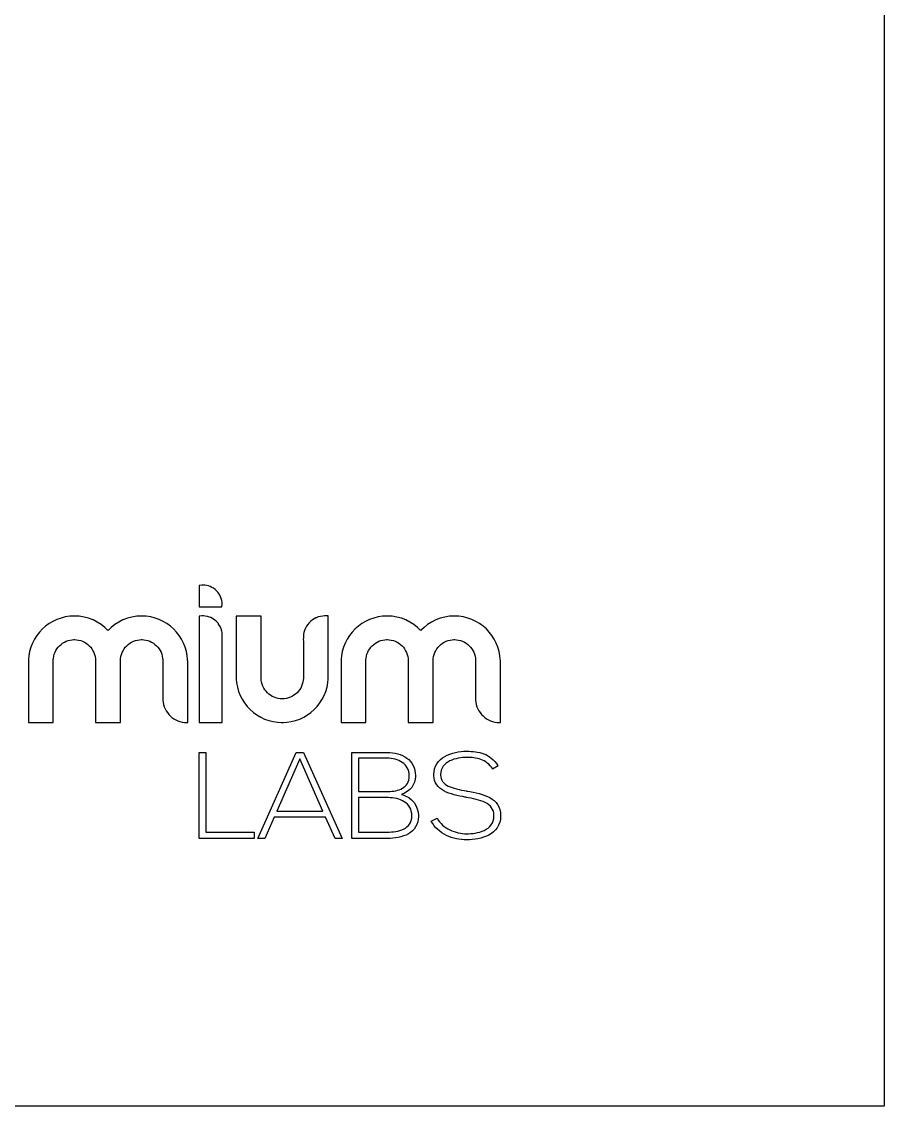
# Model space of a CAD drawing. Header units: inches. Extents: x 0 to 498, y 0 to 237.
# Drawn here: x 271.15 to 290, y 81.88 to 105.59 of the extents above; entities that cross this region are included whole.
import ezdxf

# ---------------------------------------------------------------- set-up
doc = ezdxf.new("R2010")
doc.units = ezdxf.units.IN
doc.header["$MEASUREMENT"] = 0
doc.layers.add('INCISIONE', color=3, linetype='Continuous')
doc.layers.add('TAGLIO', color=1, linetype='Continuous')

msp = doc.modelspace()

# ---------------------------------------------------------------- linework, layer by layer
at = {"layer": 'INCISIONE'}
for points in [[(275.104, 93.278), (275.083, 93.278), (275.029, 93.271), (275.022, 93.27), (275.022, 92.801), (275.522, 92.801), (275.523, 92.806), (275.526, 92.844), (275.526, 92.856), (275.526, 92.867), (275.524, 92.899), (275.517, 92.941), (275.507, 92.982), (275.493, 93.02), (275.475, 93.057), (275.454, 93.092), (275.43, 93.124), (275.402, 93.154), (275.372, 93.182), (275.34, 93.206), (275.305, 93.227), (275.268, 93.245), (275.229, 93.259), (275.189, 93.269), (275.147, 93.276), (275.114, 93.278), (275.104, 93.278)], [(274.773, 91.631), (274.772, 91.656), (274.765, 91.73), (274.747, 91.827), (274.72, 91.92), (274.684, 92.01), (274.641, 92.094), (274.59, 92.174), (274.532, 92.249), (274.467, 92.318), (274.396, 92.38), (274.32, 92.436), (274.238, 92.484), (274.152, 92.525), (274.061, 92.557), (273.966, 92.581), (273.868, 92.596), (273.793, 92.601), (273.768, 92.601), (273.741, 92.601), (273.66, 92.595), (273.556, 92.578), (273.456, 92.551), (273.36, 92.515), (273.269, 92.468), (273.184, 92.414), (273.105, 92.351), (273.05, 92.299), (273.033, 92.281), (273.016, 92.299), (272.96, 92.351), (272.881, 92.414), (272.796, 92.468), (272.705, 92.515), (272.609, 92.551), (272.509, 92.578), (272.405, 92.595), (272.324, 92.601), (272.298, 92.601), (272.272, 92.601), (272.197, 92.596), (272.099, 92.581), (272.005, 92.557), (271.914, 92.525), (271.827, 92.484), (271.746, 92.436), (271.669, 92.38), (271.598, 92.318), (271.534, 92.249), (271.475, 92.174), (271.424, 92.094), (271.381, 92.01), (271.346, 91.92), (271.319, 91.827), (271.301, 91.73), (271.293, 91.656), (271.292, 91.631), (271.291, 91.631), (271.291, 90.274), (271.835, 90.274), (271.835, 91.63), (271.836, 91.642), (271.839, 91.677), (271.846, 91.722), (271.858, 91.766), (271.874, 91.807), (271.894, 91.847), (271.917, 91.885), (271.944, 91.919), (271.973, 91.952), (272.006, 91.981), (272.041, 92.007), (272.079, 92.03), (272.119, 92.049), (272.161, 92.064), (272.205, 92.075), (272.251, 92.082), (272.286, 92.084), (272.298, 92.084), (272.309, 92.084), (272.345, 92.082), (272.391, 92.075), (272.435, 92.064), (272.477, 92.048), (272.518, 92.029), (272.556, 92.006), (272.591, 91.979), (272.624, 91.949), (272.654, 91.917), (272.681, 91.881), (272.704, 91.843), (272.723, 91.803), (272.739, 91.761), (272.75, 91.716), (272.757, 91.671), (272.76, 91.635), (272.76, 91.623), (272.761, 91.623), (272.761, 90.274), (273.305, 90.274), (273.305, 91.623), (273.305, 91.623), (273.305, 91.635), (273.307, 91.671), (273.315, 91.716), (273.326, 91.761), (273.342, 91.803), (273.361, 91.843), (273.385, 91.881), (273.411, 91.917), (273.441, 91.949), (273.474, 91.979), (273.51, 92.006), (273.548, 92.029), (273.588, 92.048), (273.63, 92.064), (273.675, 92.075), (273.72, 92.082), (273.756, 92.084), (273.768, 92.084), (273.779, 92.084), (273.814, 92.082), (273.86, 92.075), (273.904, 92.064), (273.946, 92.049), (273.986, 92.03), (274.024, 92.007), (274.059, 91.981), (274.092, 91.952), (274.122, 91.92), (274.148, 91.885), (274.172, 91.847), (274.191, 91.808), (274.207, 91.766), (274.219, 91.722), (274.227, 91.677), (274.23, 91.642), (274.23, 91.631), (274.23, 91.631), (274.23, 90.765), (274.231, 90.752), (274.235, 90.714), (274.246, 90.665), (274.261, 90.617), (274.28, 90.572), (274.303, 90.529), (274.33, 90.489), (274.36, 90.451), (274.394, 90.416), (274.431, 90.384), (274.47, 90.356), (274.513, 90.332), (274.557, 90.311), (274.604, 90.295), (274.652, 90.283), (274.703, 90.276), (274.741, 90.273), (274.754, 90.273), (274.759, 90.273), (274.772, 90.274), (274.774, 90.274), (274.774, 91.631), (274.773, 91.631)], [(275.528, 92.179), (275.528, 92.188), (275.525, 92.233), (275.518, 92.277), (275.516, 92.286), (275.515, 92.288), (275.51, 92.306), (275.51, 92.308), (275.506, 92.319), (275.482, 92.374), (275.451, 92.425), (275.444, 92.435), (275.433, 92.449), (275.396, 92.488), (275.339, 92.533), (275.277, 92.567), (275.226, 92.586), (275.209, 92.591), (275.2, 92.593), (275.157, 92.6), (275.118, 92.604), (275.105, 92.604), (275.084, 92.604), (275.029, 92.597), (275.022, 92.596), (275.022, 90.274), (275.528, 90.274), (275.528, 91.868), (275.528, 91.922), (275.528, 92.064), (275.528, 92.082), (275.528, 92.09), (275.529, 92.17), (275.528, 92.179)], [(277.775, 92.604), (277.762, 92.604), (277.726, 92.601), (277.677, 92.593), (277.629, 92.581), (277.595, 92.568), (277.583, 92.563), (277.573, 92.558), (277.541, 92.542), (277.501, 92.516), (277.463, 92.486), (277.437, 92.462), (277.429, 92.453), (277.421, 92.444), (277.398, 92.416), (277.371, 92.377), (277.348, 92.335), (277.334, 92.302), (277.33, 92.291), (277.327, 92.283), (277.315, 92.244), (277.307, 92.203), (277.306, 92.195), (277.305, 92.185), (277.302, 92.132), (277.301, 92.079), (277.302, 92.068), (277.302, 92.055), (277.302, 91.946), (277.302, 91.91), (277.302, 91.286), (277.302, 91.275), (277.302, 91.247), (277.302, 91.244), (277.302, 91.232), (277.299, 91.197), (277.291, 91.152), (277.279, 91.108), (277.263, 91.067), (277.244, 91.027), (277.22, 90.989), (277.194, 90.955), (277.164, 90.922), (277.131, 90.893), (277.096, 90.867), (277.058, 90.844), (277.018, 90.825), (276.976, 90.81), (276.932, 90.799), (276.886, 90.792), (276.851, 90.79), (276.84, 90.79), (276.828, 90.79), (276.793, 90.792), (276.748, 90.799), (276.704, 90.81), (276.662, 90.825), (276.622, 90.844), (276.584, 90.867), (276.548, 90.893), (276.516, 90.922), (276.486, 90.955), (276.459, 90.989), (276.436, 91.027), (276.416, 91.067), (276.4, 91.108), (276.388, 91.152), (276.381, 91.197), (276.378, 91.232), (276.378, 91.244), (276.378, 92.598), (275.834, 92.598), (275.834, 92.598), (275.834, 92.594), (275.834, 92.582), (275.834, 92.564), (275.834, 92.539), (275.834, 92.509), (275.834, 92.473), (275.834, 92.432), (275.834, 92.386), (275.834, 92.337), (275.834, 92.284), (275.834, 92.228), (275.834, 92.169), (275.834, 92.109), (275.834, 92.047), (275.834, 91.984), (275.834, 91.921), (275.834, 91.857), (275.834, 91.794), (275.834, 91.732), (275.834, 91.672), (275.834, 91.614), (275.834, 91.558), (275.834, 91.505), (275.834, 91.455), (275.834, 91.41), (275.834, 91.369), (275.834, 91.332), (275.834, 91.302), (275.834, 91.277), (275.834, 91.259), (275.834, 91.248), (275.834, 91.244), (275.834, 91.244), (275.835, 91.219), (275.843, 91.144), (275.861, 91.047), (275.888, 90.954), (275.923, 90.865), (275.967, 90.78), (276.018, 90.7), (276.076, 90.625), (276.14, 90.556), (276.211, 90.494), (276.288, 90.438), (276.37, 90.39), (276.456, 90.349), (276.547, 90.317), (276.641, 90.293), (276.739, 90.278), (276.815, 90.273), (276.84, 90.273), (276.865, 90.273), (276.94, 90.278), (277.038, 90.293), (277.133, 90.317), (277.224, 90.349), (277.31, 90.39), (277.392, 90.438), (277.468, 90.494), (277.539, 90.556), (277.604, 90.625), (277.662, 90.7), (277.713, 90.78), (277.756, 90.865), (277.792, 90.954), (277.819, 91.047), (277.837, 91.144), (277.845, 91.219), (277.846, 91.244), (277.846, 92.604), (277.775, 92.604)], [(281.608, 91.631), (281.607, 91.656), (281.6, 91.73), (281.582, 91.827), (281.555, 91.92), (281.519, 92.01), (281.476, 92.094), (281.425, 92.174), (281.367, 92.249), (281.302, 92.318), (281.231, 92.38), (281.155, 92.436), (281.073, 92.484), (280.987, 92.525), (280.896, 92.557), (280.801, 92.581), (280.703, 92.596), (280.628, 92.601), (280.603, 92.601), (280.576, 92.601), (280.495, 92.595), (280.391, 92.578), (280.291, 92.551), (280.195, 92.515), (280.104, 92.468), (280.019, 92.414), (279.94, 92.351), (279.885, 92.299), (279.868, 92.281), (279.851, 92.299), (279.795, 92.351), (279.716, 92.414), (279.631, 92.468), (279.54, 92.515), (279.444, 92.551), (279.344, 92.578), (279.24, 92.595), (279.159, 92.601), (279.132, 92.601), (279.107, 92.601), (279.032, 92.596), (278.934, 92.581), (278.839, 92.557), (278.749, 92.525), (278.662, 92.484), (278.58, 92.436), (278.504, 92.38), (278.433, 92.318), (278.369, 92.249), (278.31, 92.174), (278.259, 92.094), (278.216, 92.01), (278.18, 91.92), (278.153, 91.827), (278.135, 91.73), (278.128, 91.656), (278.127, 91.631), (278.126, 91.631), (278.126, 90.274), (278.67, 90.274), (278.67, 91.63), (278.67, 91.642), (278.673, 91.677), (278.681, 91.722), (278.693, 91.766), (278.709, 91.807), (278.729, 91.847), (278.752, 91.885), (278.779, 91.919), (278.808, 91.952), (278.841, 91.981), (278.876, 92.007), (278.914, 92.03), (278.954, 92.049), (278.996, 92.064), (279.04, 92.075), (279.085, 92.082), (279.121, 92.084), (279.132, 92.084), (279.144, 92.084), (279.18, 92.082), (279.225, 92.075), (279.27, 92.064), (279.312, 92.048), (279.352, 92.029), (279.391, 92.006), (279.426, 91.979), (279.459, 91.949), (279.489, 91.917), (279.515, 91.881), (279.538, 91.843), (279.558, 91.803), (279.574, 91.761), (279.585, 91.716), (279.592, 91.671), (279.595, 91.635), (279.595, 91.623), (279.595, 91.623), (279.595, 90.274), (280.14, 90.274), (280.14, 91.623), (280.14, 91.623), (280.14, 91.635), (280.142, 91.671), (280.15, 91.716), (280.161, 91.761), (280.177, 91.803), (280.196, 91.843), (280.22, 91.881), (280.246, 91.917), (280.276, 91.949), (280.309, 91.979), (280.345, 92.006), (280.383, 92.029), (280.423, 92.048), (280.465, 92.064), (280.509, 92.075), (280.555, 92.082), (280.591, 92.084), (280.603, 92.084), (280.614, 92.084), (280.649, 92.082), (280.695, 92.075), (280.739, 92.064), (280.781, 92.049), (280.821, 92.03), (280.859, 92.007), (280.894, 91.981), (280.927, 91.952), (280.957, 91.92), (280.983, 91.885), (281.007, 91.847), (281.026, 91.808), (281.042, 91.766), (281.054, 91.722), (281.062, 91.677), (281.065, 91.642), (281.065, 91.631), (281.065, 91.631), (281.065, 90.765), (281.066, 90.752), (281.071, 90.714), (281.081, 90.665), (281.096, 90.617), (281.115, 90.572), (281.138, 90.529), (281.165, 90.489), (281.195, 90.451), (281.229, 90.416), (281.266, 90.384), (281.305, 90.356), (281.348, 90.332), (281.392, 90.311), (281.439, 90.295), (281.487, 90.283), (281.538, 90.276), (281.576, 90.273), (281.589, 90.273), (281.594, 90.273), (281.607, 90.274), (281.609, 90.274), (281.609, 91.631), (281.608, 91.631)], [(281.439, 89.255), (281.433, 89.265), (281.413, 89.294), (281.384, 89.329), (281.354, 89.36), (281.322, 89.387), (281.289, 89.411), (281.255, 89.432), (281.219, 89.449), (281.183, 89.464), (281.145, 89.476), (281.107, 89.486), (281.068, 89.494), (281.029, 89.5), (280.989, 89.505), (280.95, 89.508), (280.91, 89.509), (280.88, 89.51), (280.87, 89.51), (280.859, 89.51), (280.827, 89.509), (280.782, 89.506), (280.736, 89.501), (280.688, 89.493), (280.64, 89.482), (280.593, 89.469), (280.547, 89.452), (280.503, 89.432), (280.461, 89.409), (280.423, 89.382), (280.388, 89.351), (280.359, 89.315), (280.334, 89.276), (280.316, 89.232), (280.305, 89.183), (280.301, 89.142), (280.301, 89.129), (280.301, 89.118), (280.304, 89.086), (280.312, 89.048), (280.327, 89.013), (280.346, 88.981), (280.37, 88.953), (280.399, 88.927), (280.432, 88.905), (280.469, 88.884), (280.51, 88.866), (280.554, 88.85), (280.602, 88.835), (280.652, 88.821), (280.705, 88.809), (280.76, 88.797), (280.817, 88.786), (280.861, 88.777), (280.875, 88.775), (280.892, 88.771), (280.943, 88.762), (281.011, 88.748), (281.078, 88.734), (281.144, 88.718), (281.207, 88.7), (281.268, 88.68), (281.326, 88.657), (281.38, 88.631), (281.431, 88.6), (281.476, 88.565), (281.515, 88.526), (281.549, 88.48), (281.577, 88.429), (281.597, 88.372), (281.609, 88.307), (281.614, 88.253), (281.614, 88.235), (281.614, 88.216), (281.608, 88.159), (281.594, 88.091), (281.571, 88.029), (281.541, 87.974), (281.503, 87.925), (281.46, 87.882), (281.412, 87.845), (281.359, 87.813), (281.302, 87.786), (281.243, 87.763), (281.181, 87.745), (281.118, 87.731), (281.055, 87.721), (280.992, 87.714), (280.93, 87.71), (280.885, 87.709), (280.87, 87.709), (280.856, 87.709), (280.815, 87.71), (280.759, 87.714), (280.703, 87.722), (280.647, 87.732), (280.591, 87.745), (280.536, 87.762), (280.482, 87.782), (280.429, 87.805), (280.379, 87.832), (280.33, 87.861), (280.283, 87.895), (280.24, 87.932), (280.199, 87.973), (280.162, 88.017), (280.129, 88.065), (280.106, 88.104), (280.099, 88.117), (280.228, 88.181), (280.234, 88.171), (280.252, 88.14), (280.28, 88.101), (280.311, 88.065), (280.345, 88.032), (280.382, 88.001), (280.421, 87.973), (280.463, 87.948), (280.506, 87.925), (280.55, 87.905), (280.596, 87.888), (280.642, 87.873), (280.688, 87.861), (280.735, 87.852), (280.781, 87.845), (280.826, 87.842), (280.859, 87.84), (280.87, 87.84), (280.881, 87.84), (280.915, 87.841), (280.962, 87.844), (281.011, 87.848), (281.061, 87.855), (281.111, 87.865), (281.161, 87.878), (281.209, 87.894), (281.256, 87.914), (281.3, 87.938), (281.34, 87.966), (281.376, 87.998), (281.408, 88.035), (281.433, 88.077), (281.453, 88.125), (281.465, 88.178), (281.469, 88.223), (281.469, 88.238), (281.469, 88.25), (281.466, 88.288), (281.456, 88.334), (281.439, 88.374), (281.417, 88.411), (281.389, 88.444), (281.356, 88.473), (281.318, 88.499), (281.277, 88.523), (281.232, 88.543), (281.183, 88.561), (281.132, 88.577), (281.078, 88.592), (281.023, 88.605), (280.967, 88.618), (280.909, 88.629), (280.865, 88.637), (280.851, 88.64), (280.835, 88.643), (280.787, 88.653), (280.722, 88.666), (280.659, 88.68), (280.597, 88.695), (280.538, 88.712), (280.48, 88.731), (280.426, 88.753), (280.375, 88.777), (280.328, 88.805), (280.285, 88.836), (280.248, 88.872), (280.216, 88.911), (280.191, 88.956), (280.172, 89.006), (280.16, 89.062), (280.156, 89.108), (280.156, 89.124), (280.156, 89.142), (280.159, 89.195), (280.172, 89.26), (280.192, 89.319), (280.221, 89.373), (280.256, 89.421), (280.297, 89.463), (280.343, 89.501), (280.394, 89.533), (280.449, 89.561), (280.506, 89.584), (280.566, 89.604), (280.627, 89.619), (280.689, 89.63), (280.75, 89.638), (280.811, 89.643), (280.855, 89.644), (280.87, 89.644), (280.882, 89.644), (280.92, 89.644), (280.969, 89.642), (281.017, 89.639), (281.064, 89.633), (281.111, 89.626), (281.156, 89.616), (281.201, 89.604), (281.245, 89.588), (281.287, 89.57), (281.329, 89.548), (281.37, 89.522), (281.409, 89.492), (281.448, 89.457), (281.485, 89.418), (281.522, 89.374), (281.549, 89.338), (281.557, 89.325), (281.439, 89.255)], [(275.167, 89.618), (275.167, 87.875), (276.225, 87.875), (276.225, 87.738), (275.022, 87.738), (275.022, 89.618), (275.167, 89.618)], [(277.994, 87.738), (277.787, 88.2), (276.665, 88.2), (276.461, 87.738), (276.305, 87.738), (277.148, 89.618), (277.307, 89.618), (278.15, 87.738), (277.994, 87.738)], [(277.731, 88.334), (277.226, 89.478), (276.721, 88.334), (277.731, 88.334)], [(279.753, 89.105), (279.753, 89.087), (279.747, 89.034), (279.731, 88.969), (279.705, 88.908), (279.67, 88.853), (279.626, 88.805), (279.574, 88.763), (279.514, 88.729), (279.464, 88.708), (279.447, 88.702), (279.468, 88.696), (279.531, 88.672), (279.604, 88.632), (279.668, 88.582), (279.721, 88.523), (279.762, 88.458), (279.793, 88.386), (279.811, 88.31), (279.817, 88.25), (279.817, 88.23), (279.817, 88.212), (279.813, 88.16), (279.801, 88.098), (279.782, 88.041), (279.756, 87.99), (279.724, 87.944), (279.687, 87.904), (279.644, 87.869), (279.597, 87.839), (279.547, 87.813), (279.493, 87.792), (279.436, 87.774), (279.378, 87.761), (279.318, 87.75), (279.257, 87.744), (279.196, 87.74), (279.15, 87.738), (279.135, 87.738), (278.365, 87.738), (278.365, 89.618), (279.135, 89.618), (279.15, 89.618), (279.195, 89.616), (279.253, 89.61), (279.31, 89.601), (279.366, 89.588), (279.419, 89.571), (279.47, 89.55), (279.518, 89.524), (279.563, 89.495), (279.604, 89.462), (279.641, 89.424), (279.673, 89.382), (279.701, 89.336), (279.723, 89.285), (279.739, 89.229), (279.749, 89.169), (279.753, 89.121), (279.753, 89.105)], [(278.51, 88.766), (279.154, 88.766), (279.165, 88.766), (279.196, 88.767), (279.239, 88.77), (279.28, 88.775), (279.321, 88.782), (279.361, 88.791), (279.399, 88.803), (279.436, 88.817), (279.47, 88.835), (279.501, 88.856), (279.529, 88.88), (279.554, 88.907), (279.575, 88.939), (279.592, 88.974), (279.605, 89.013), (279.613, 89.057), (279.616, 89.093), (279.616, 89.105), (279.616, 89.117), (279.613, 89.154), (279.605, 89.2), (279.592, 89.243), (279.574, 89.281), (279.552, 89.317), (279.525, 89.348), (279.496, 89.377), (279.463, 89.402), (279.428, 89.424), (279.39, 89.443), (279.351, 89.459), (279.309, 89.472), (279.267, 89.482), (279.223, 89.489), (279.179, 89.493), (279.146, 89.494), (279.135, 89.494), (278.51, 89.494), (278.51, 88.766)], [(278.51, 87.878), (279.135, 87.878), (279.147, 87.878), (279.18, 87.879), (279.226, 87.881), (279.273, 87.885), (279.32, 87.891), (279.365, 87.9), (279.41, 87.912), (279.453, 87.926), (279.494, 87.943), (279.532, 87.964), (279.567, 87.989), (279.598, 88.018), (279.624, 88.051), (279.646, 88.089), (279.662, 88.132), (279.672, 88.179), (279.675, 88.219), (279.675, 88.232), (279.675, 88.245), (279.672, 88.285), (279.662, 88.333), (279.648, 88.378), (279.628, 88.418), (279.604, 88.454), (279.576, 88.487), (279.543, 88.515), (279.508, 88.541), (279.47, 88.563), (279.429, 88.581), (279.386, 88.596), (279.342, 88.609), (279.296, 88.618), (279.249, 88.624), (279.201, 88.628), (279.166, 88.63), (279.154, 88.63), (278.51, 88.63), (278.51, 87.878)]]:
    msp.add_lwpolyline(points, close=True, dxfattribs=at)
at = {"layer": 'TAGLIO'}
msp.add_lwpolyline([(290, 150.883), (290, 81.883), (0, 81.883), (0, 150.883)], close=True, dxfattribs=at)

doc.saveas('drawing.dxf')
